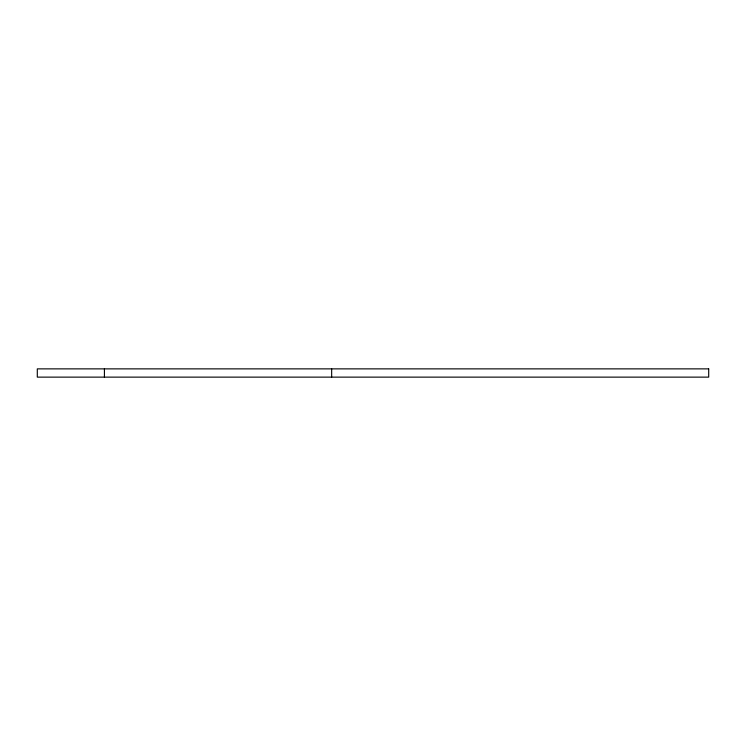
<?xml version="1.0" encoding="UTF-8"?>
<svg xmlns="http://www.w3.org/2000/svg" width="746" height="746" viewBox="0 0 746 746"><rect width="100%" height="100%" fill="white"/><g stroke="black" fill="none" stroke-linecap="round" stroke-linejoin="round"><path stroke-width="1.12" d="M331.662 368.869L331.662 377.131M104.421 368.869L104.421 377.131M708.7 368.869L37.3 368.869L37.3 377.131L708.7 377.131L708.7 368.869"/></g></svg>
